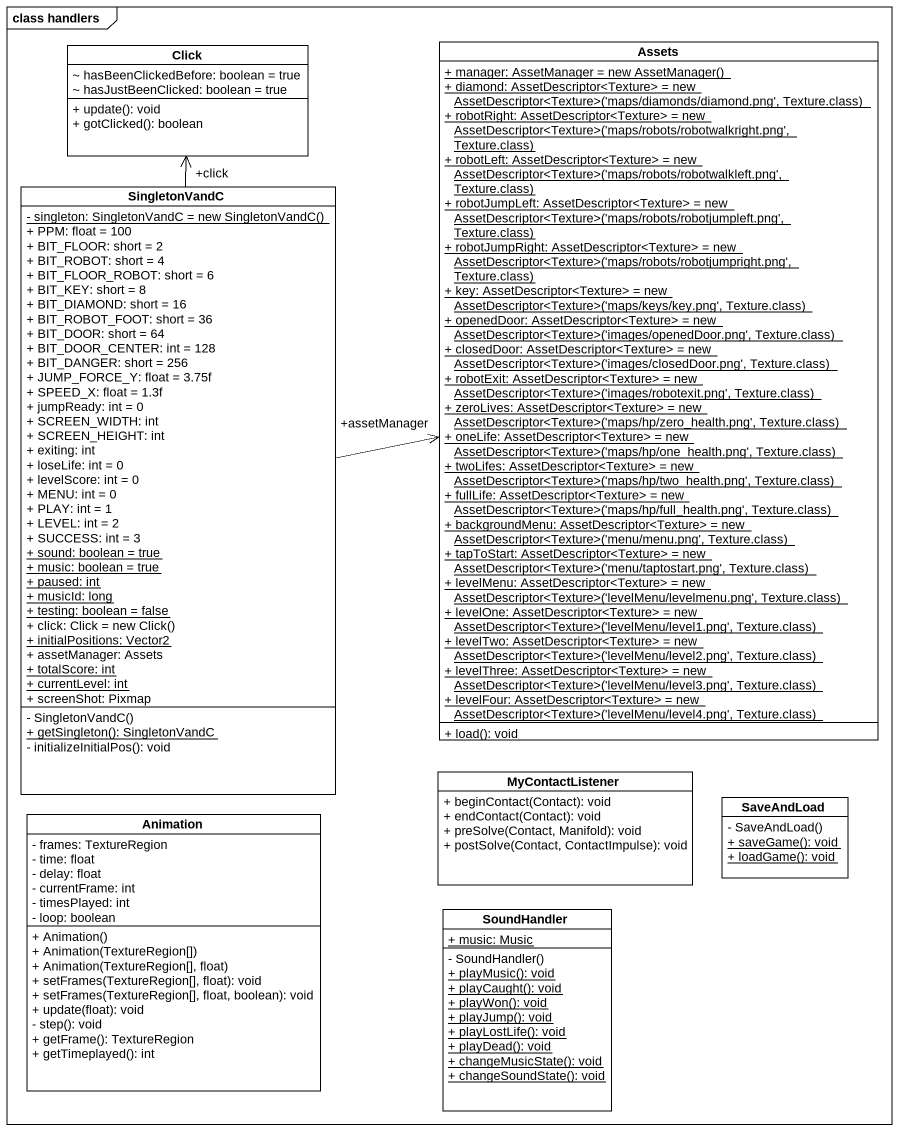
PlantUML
@startuml
mainframe class handlers
hide circle
hide empty members
skinparam classAttributeIconSize 0
class Click {
  ~ hasBeenClickedBefore: boolean = true
  ~ hasJustBeenClicked: boolean = true
  + update(): void
  + gotClicked(): boolean
}
class Assets {
  {static} {field} + manager: AssetManager = new AssetManager()
  {static} {field} + diamond: AssetDescriptor<Texture> = new AssetDescriptor<Texture>('maps/diamonds/diamond.png', Texture.class)
  {static} {field} + robotRight: AssetDescriptor<Texture> = new AssetDescriptor<Texture>('maps/robots/robotwalkright.png', Texture.class)
  {static} {field} + robotLeft: AssetDescriptor<Texture> = new AssetDescriptor<Texture>('maps/robots/robotwalkleft.png', Texture.class)
  {static} {field} + robotJumpLeft: AssetDescriptor<Texture> = new AssetDescriptor<Texture>('maps/robots/robotjumpleft.png', Texture.class)
  {static} {field} + robotJumpRight: AssetDescriptor<Texture> = new AssetDescriptor<Texture>('maps/robots/robotjumpright.png', Texture.class)
  {static} {field} + key: AssetDescriptor<Texture> = new AssetDescriptor<Texture>('maps/keys/key.png', Texture.class)
  {static} {field} + openedDoor: AssetDescriptor<Texture> = new AssetDescriptor<Texture>('images/openedDoor.png', Texture.class)
  {static} {field} + closedDoor: AssetDescriptor<Texture> = new AssetDescriptor<Texture>('images/closedDoor.png', Texture.class)
  {static} {field} + robotExit: AssetDescriptor<Texture> = new AssetDescriptor<Texture>('images/robotexit.png', Texture.class)
  {static} {field} + zeroLives: AssetDescriptor<Texture> = new AssetDescriptor<Texture>('maps/hp/zero_health.png', Texture.class)
  {static} {field} + oneLife: AssetDescriptor<Texture> = new AssetDescriptor<Texture>('maps/hp/one_health.png', Texture.class)
  {static} {field} + twoLifes: AssetDescriptor<Texture> = new AssetDescriptor<Texture>('maps/hp/two_health.png', Texture.class)
  {static} {field} + fullLife: AssetDescriptor<Texture> = new AssetDescriptor<Texture>('maps/hp/full_health.png', Texture.class)
  {static} {field} + backgroundMenu: AssetDescriptor<Texture> = new AssetDescriptor<Texture>('menu/menu.png', Texture.class)
  {static} {field} + tapToStart: AssetDescriptor<Texture> = new AssetDescriptor<Texture>('menu/taptostart.png', Texture.class)
  {static} {field} + levelMenu: AssetDescriptor<Texture> = new AssetDescriptor<Texture>('levelMenu/levelmenu.png', Texture.class)
  {static} {field} + levelOne: AssetDescriptor<Texture> = new AssetDescriptor<Texture>('levelMenu/level1.png', Texture.class)
  {static} {field} + levelTwo: AssetDescriptor<Texture> = new AssetDescriptor<Texture>('levelMenu/level2.png', Texture.class)
  {static} {field} + levelThree: AssetDescriptor<Texture> = new AssetDescriptor<Texture>('levelMenu/level3.png', Texture.class)
  {static} {field} + levelFour: AssetDescriptor<Texture> = new AssetDescriptor<Texture>('levelMenu/level4.png', Texture.class)
  {static} + load(): void
}
class SingletonVandC {
  {static} {field} - singleton: SingletonVandC = new SingletonVandC()
  + PPM: float = 100
  + BIT_FLOOR: short = 2
  + BIT_ROBOT: short = 4
  + BIT_FLOOR_ROBOT: short = 6
  + BIT_KEY: short = 8
  + BIT_DIAMOND: short = 16
  + BIT_ROBOT_FOOT: short = 36
  + BIT_DOOR: short = 64
  + BIT_DOOR_CENTER: int = 128
  + BIT_DANGER: short = 256
  + JUMP_FORCE_Y: float = 3.75f
  + SPEED_X: float = 1.3f
  + jumpReady: int = 0
  + SCREEN_WIDTH: int
  + SCREEN_HEIGHT: int
  + exiting: int
  + loseLife: int = 0
  + levelScore: int = 0
  + MENU: int = 0
  + PLAY: int = 1
  + LEVEL: int = 2
  + SUCCESS: int = 3
  {static} + sound: boolean = true
  {static} + music: boolean = true
  {static} + paused: int
  {static} + musicId: long
  {static} + testing: boolean = false
  {field} + click: Click = new Click()
  {static} + initialPositions: Vector2
  + assetManager: Assets
  {static} + totalScore: int
  {static} + currentLevel: int
  + screenShot: Pixmap
  - SingletonVandC()
  {static} + getSingleton(): SingletonVandC
  - initializeInitialPos(): void
}
class MyContactListener {
  + beginContact(Contact): void
  + endContact(Contact): void
  + preSolve(Contact, Manifold): void
  + postSolve(Contact, ContactImpulse): void
}
class Animation {
  - frames: TextureRegion
  - time: float
  - delay: float
  - currentFrame: int
  - timesPlayed: int
  - loop: boolean
  + Animation()
  + Animation(TextureRegion[])
  + Animation(TextureRegion[], float)
  + setFrames(TextureRegion[], float): void
  + setFrames(TextureRegion[], float, boolean): void
  + update(float): void
  - step(): void
  + getFrame(): TextureRegion
  + getTimeplayed(): int
}
class SaveAndLoad {
  - SaveAndLoad()
  {static} + saveGame(): void
  {static} + loadGame(): void
}
class SoundHandler {
  {static} + music: Music
  - SoundHandler()
  {static} + playMusic(): void
  {static} + playCaught(): void
  {static} + playWon(): void
  {static} + playJump(): void
  {static} + playLostLife(): void
  {static} + playDead(): void
  {static} + changeMusicState(): void
  {static} + changeSoundState(): void
}
SingletonVandC -up-> "+click" Click
SingletonVandC -right-> "+assetManager" Assets
@enduml
